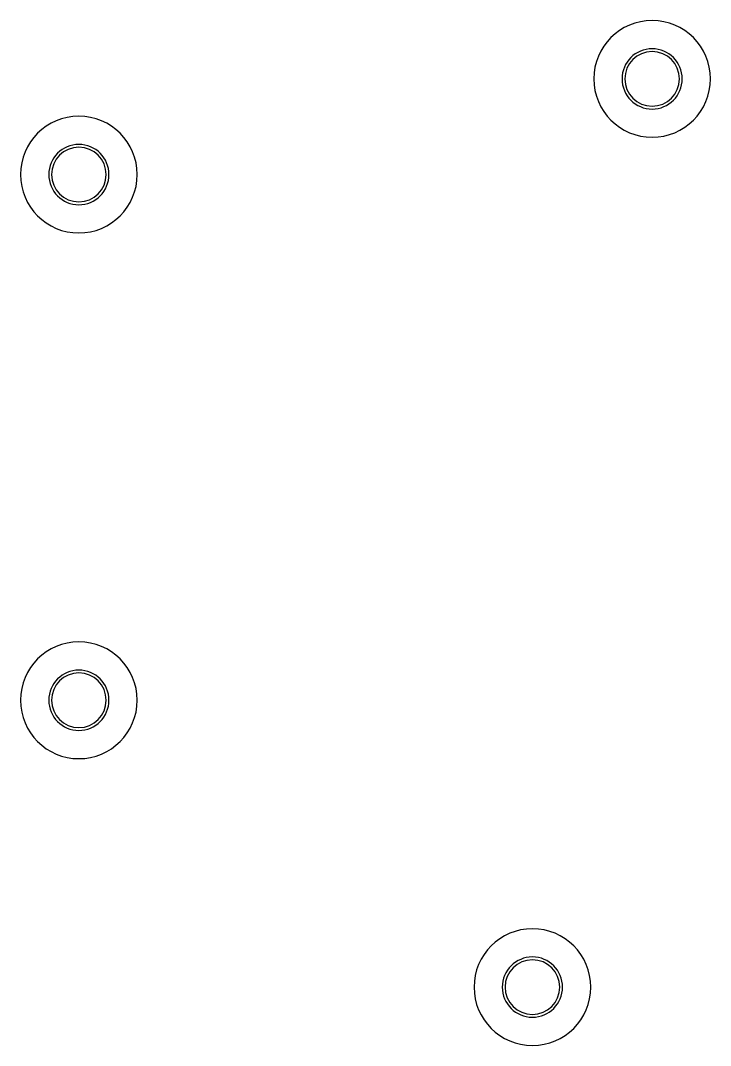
# Model space of a CAD drawing. Header units: millimetres. Extents: x -38.6 to 50.1, y -27.2 to 27.2.
# Drawn here: x 13.4 to 50.1, y -27.2 to 27.2 of the extents above; entities outside this region: 7.
import ezdxf

# ---------------------------------------------------------------- set-up
doc = ezdxf.new("R2010")
doc.units = ezdxf.units.MM

msp = doc.modelspace()

# ---------------------------------------------------------------- linework, layer by layer
at = {"extrusion": (0, 0, -1)}
for centre, radius in [((35.49, 24.11, 10), 3.1), ((-46.98, 24.11, 10), 3.1), ((35.49, 24.11, 10), 1.6), ((-46.98, 24.11, 10), 1.6), ((35.49, 24.11, 10), 1.45), ((-46.98, 24.11, 10), 1.45), ((-16.53, 19.03, 10), 3.1), ((-16.53, 19.03, 10), 1.6), ((-16.53, 19.03, 10), 1.6), ((-16.53, 19.03, 10), 1.45), ((-16.53, -8.88, 10), 3.1), ((-16.53, -8.88, 10), 1.6), ((-16.53, -8.88, 10), 1.45), ((34.26, -24.11, 10), 3.1), ((-40.62, -24.11, 10), 3.1), ((34.26, -24.11, 10), 1.6), ((34.26, -24.11, 10), 1.6), ((34.26, -24.11, 10), 1.45), ((-40.62, -24.11, 10), 1.6), ((-40.62, -24.11, 10), 1.45)]:
    msp.add_circle(centre, radius, dxfattribs=at)

doc.saveas('drawing.dxf')
